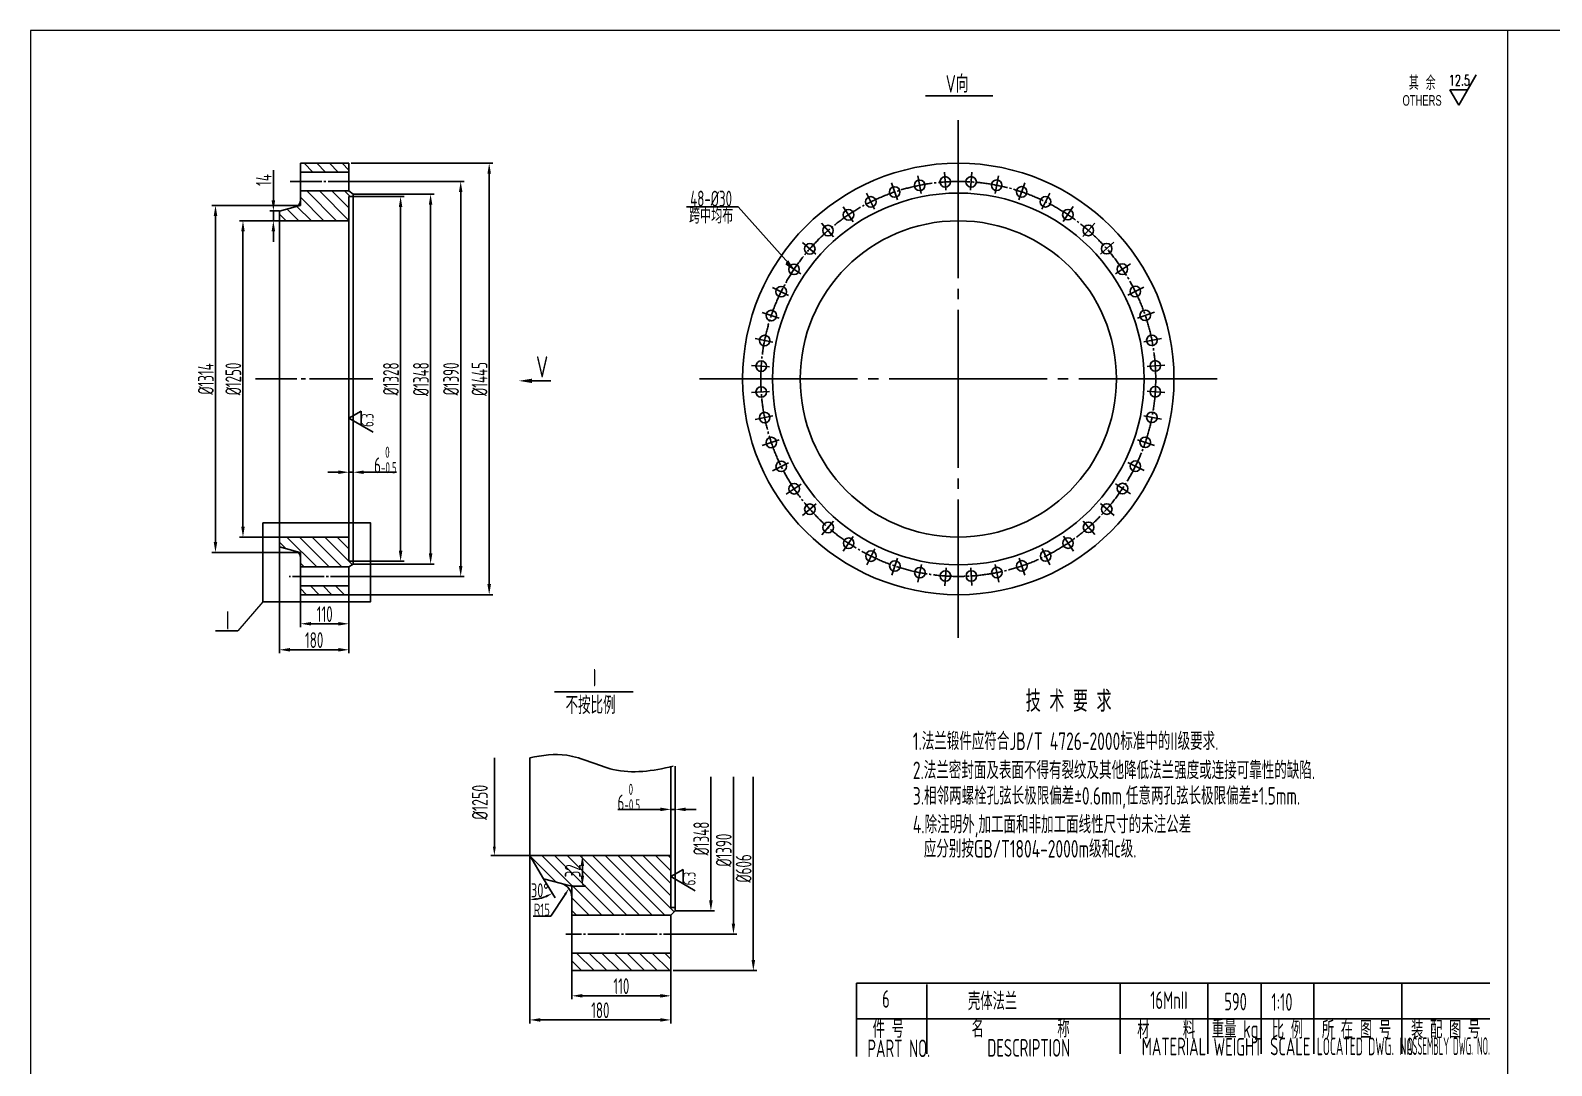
# Model space of a CAD drawing. Header units: millimetres. Extents: x 46644 to 124135, y -32003 to -3110.
# Drawn here: x 65696 to 70026, y -18466 to -15520 of the extents above; entities that cross this region are included whole.
import ezdxf
from ezdxf.enums import TextEntityAlignment as Align

# ---------------------------------------------------------------- set-up
doc = ezdxf.new("R2010")
doc.units = ezdxf.units.MM
doc.header["$LTSCALE"] = 6
doc.linetypes.add('CENTER', pattern=[18, 15, -1, 1, -1])
for name, color, linetype in [('1_hat', 52, 'Continuous'), ('2_txt', 2, 'Continuous'), ('7_dim', 3, 'Continuous'), ('8_sym', 232, 'Continuous'), ('Center Line', 7, 'CENTER'), ('Dimension Line', 2, 'Continuous'), ('TEXT', 7, 'Continuous'), ('尺寸标注', 7, 'Continuous'), ('粗实线', 4, 'Continuous')]:
    doc.layers.add(name, color=color, linetype=linetype)
doc.layers.add('细实线', color=30, linetype='Continuous', lineweight=20)
doc.styles.add('B', font='romans.shx', dxfattribs={"width": 0.6667})
doc.styles.add('HZ', font='ascii.shx', dxfattribs={"width": 0.7, "bigfont": 'hztxt.shx'})
doc.styles.add('SCEI', font='sceie.shx', dxfattribs={"width": 0.75, "bigfont": 'sceic.shx'})
doc.styles.get("Standard").update_dxf_attribs({"font": 'ascii.shx', "width": 0.7})
doc.styles.add('TSH', font='tcc_simp.shx', dxfattribs={"width": 0.6667, "bigfont": 'tcc_hzdx.shx'})
doc.dimstyles.new('6.1', dxfattribs={"dimscale": 10, "dimtxt": 4.5, "dimasz": 3, "dimexe": 1, "dimexo": 0, "dimgap": 0.5, "dimtad": 1, "dimzin": 9, "dimdsep": 46, "dimtxsty": 'HZ', "dimcen": 0, "dimclrd": 256, "dimclre": 256, "dimclrt": 256, "dimadec": 0, "dimazin": 0, "dimtfac": 1, "dimtmove": 0, "dimatfit": 1, "dimfxl": 0, "dimarcsym": 0})

# ---------------------------------------------------------------- blocks, each defined once
blk = doc.blocks.new('*D174')
at = {"layer": 'Defpoints', "color": 0}
for p in [(66614.4, -15993.2), (66614.4, -17031.2), (66749.4, -17031.2)]:
    blk.add_point(p, dxfattribs=at)
at = {"layer": '尺寸标注', "lineweight": -2}
for p, q in [((66614.4, -15993.2), (66759.4, -15993.2)), ((66749.4, -16023.2), (66749.4, -17001.2)), ((66614.4, -17031.2), (66759.4, -17031.2))]:
    blk.add_line(p, q, dxfattribs=at)
at = {"layer": '尺寸标注'}
for points in [[(66744.4, -16023.2), (66754.4, -16023.2), (66749.4, -15993.2)], [(66744.4, -17001.2), (66754.4, -17001.2), (66749.4, -17031.2)]]:
    blk.add_solid(points, dxfattribs=at)
at = {"layer": '尺寸标注', "insert": (66721.9, -16512.2), "char_height": 45, "attachment_point": 5, "rotation": 90, "style": 'HZ'}
blk.add_mtext('%%C1328', dxfattribs=at)
blk = doc.blocks.new('*D175')
at = {"layer": 'Defpoints', "color": 0}
for p in [(66614.4, -15986.4), (66614.4, -17039), (66834.8, -17039)]:
    blk.add_point(p, dxfattribs=at)
at = {"layer": '尺寸标注', "lineweight": -2}
for p, q in [((66614.4, -15986.4), (66844.8, -15986.4)), ((66834.8, -16016.4), (66834.8, -17009)), ((66614.4, -17039), (66844.8, -17039))]:
    blk.add_line(p, q, dxfattribs=at)
at = {"layer": '尺寸标注'}
for points in [[(66829.8, -16016.4), (66839.8, -16016.4), (66834.8, -15986.4)], [(66829.8, -17009), (66839.8, -17009), (66834.8, -17039)]]:
    blk.add_solid(points, dxfattribs=at)
at = {"layer": '尺寸标注', "insert": (66807.3, -16512.7), "char_height": 45, "attachment_point": 5, "rotation": 90, "style": 'HZ'}
blk.add_mtext('%%C1348', dxfattribs=at)
blk = doc.blocks.new('*D176')
at = {"layer": 'Defpoints', "color": 0}
for p in [(66608.4, -15950.2), (66920.5, -15950.2), (66608.4, -17074.2)]:
    blk.add_point(p, dxfattribs=at)
at = {"layer": '尺寸标注', "lineweight": -2}
for p, q in [((66608.4, -15950.2), (66930.5, -15950.2)), ((66920.5, -17044.2), (66920.5, -15980.2)), ((66608.4, -17074.2), (66930.5, -17074.2))]:
    blk.add_line(p, q, dxfattribs=at)
at = {"layer": '尺寸标注'}
for points in [[(66915.5, -15980.2), (66925.5, -15980.2), (66920.5, -15950.2)], [(66915.5, -17044.2), (66925.5, -17044.2), (66920.5, -17074.2)]]:
    blk.add_solid(points, dxfattribs=at)
at = {"layer": '尺寸标注', "insert": (66893, -16512.2), "char_height": 45, "attachment_point": 5, "rotation": 90, "style": 'HZ'}
blk.add_mtext('%%C1390', dxfattribs=at)
blk = doc.blocks.new('*D177')
at = {"layer": 'Defpoints', "color": 0}
for p in [(66608.4, -15898.2), (66602.4, -17126.2), (67001.6, -17126.2)]:
    blk.add_point(p, dxfattribs=at)
at = {"layer": '尺寸标注', "lineweight": -2}
for p, q in [((66608.4, -15898.2), (67011.6, -15898.2)), ((67001.6, -15928.2), (67001.6, -17096.2)), ((66602.4, -17126.2), (67011.6, -17126.2))]:
    blk.add_line(p, q, dxfattribs=at)
at = {"layer": '尺寸标注'}
for points in [[(66996.6, -15928.2), (67006.6, -15928.2), (67001.6, -15898.2)], [(66996.6, -17096.2), (67006.6, -17096.2), (67001.6, -17126.2)]]:
    blk.add_solid(points, dxfattribs=at)
at = {"layer": '尺寸标注', "insert": (66974.1, -16512.2), "char_height": 45, "attachment_point": 5, "rotation": 90, "style": 'HZ'}
blk.add_mtext('%%C1445', dxfattribs=at)
blk = doc.blocks.new('*D178')
at = {"layer": 'Defpoints', "color": 0}
for p in [(66464.4, -17126.2), (66602.4, -17126.2), (66602.4, -17209)]:
    blk.add_point(p, dxfattribs=at)
at = {"layer": '尺寸标注', "lineweight": -2}
for p, q in [((66464.4, -17126.2), (66464.4, -17219)), ((66602.4, -17126.2), (66602.4, -17219)), ((66494.4, -17209), (66572.4, -17209))]:
    blk.add_line(p, q, dxfattribs=at)
at = {"layer": '尺寸标注'}
for points in [[(66494.4, -17204), (66494.4, -17214), (66464.4, -17209)], [(66572.4, -17204), (66572.4, -17214), (66602.4, -17209)]]:
    blk.add_solid(points, dxfattribs=at)
at = {"layer": '尺寸标注', "insert": (66533.4, -17181.5), "char_height": 45, "attachment_point": 5, "style": 'HZ'}
blk.add_mtext('110', dxfattribs=at)
blk = doc.blocks.new('*D179')
at = {"layer": 'Defpoints', "color": 0}
for p in [(66404.4, -16990.2), (66602.4, -17126.2), (66602.4, -17283)]:
    blk.add_point(p, dxfattribs=at)
at = {"layer": '尺寸标注', "lineweight": -2}
for p, q in [((66404.4, -16990.2), (66404.4, -17293)), ((66602.4, -17126.2), (66602.4, -17293)), ((66434.4, -17283), (66572.4, -17283))]:
    blk.add_line(p, q, dxfattribs=at)
at = {"layer": '尺寸标注'}
for points in [[(66434.4, -17278), (66434.4, -17288), (66404.4, -17283)], [(66572.4, -17278), (66572.4, -17288), (66602.4, -17283)]]:
    blk.add_solid(points, dxfattribs=at)
at = {"layer": '尺寸标注', "insert": (66503.4, -17255.5), "char_height": 45, "attachment_point": 5, "style": 'HZ'}
blk.add_mtext('180', dxfattribs=at)
blk = doc.blocks.new('*D180')
at = {"layer": 'Defpoints', "color": 0}
for p in [(66602.4, -16777.7), (66614.4, -16777.7), (66614.4, -16777.7)]:
    blk.add_point(p, dxfattribs=at)
at = {"layer": '尺寸标注', "lineweight": -2}
for p, q in [((66572.4, -16777.7), (66542.4, -16777.7)), ((66602.4, -16777.7), (66602.4, -16767.7)), ((66602.4, -16777.7), (66614.4, -16777.7)), ((66614.4, -16777.7), (66614.4, -16787.7)), ((66644.4, -16777.7), (66738, -16777.7))]:
    blk.add_line(p, q, dxfattribs=at)
at = {"layer": '尺寸标注'}
for points in [[(66572.4, -16772.7), (66572.4, -16782.7), (66602.4, -16777.7)], [(66644.4, -16772.7), (66644.4, -16782.7), (66614.4, -16777.7)]]:
    blk.add_solid(points, dxfattribs=at)
at = {"layer": '尺寸标注', "insert": (66706.2, -16742.7), "char_height": 45, "attachment_point": 5, "style": 'HZ'}
blk.add_mtext('6{\\H0.7x;\\S 0^ -0.5;}', dxfattribs=at)
blk = doc.blocks.new('*D181')
at = {"layer": 'Defpoints', "color": 0}
for p in [(66404.4, -16062.2), (66300.7, -16962.2), (66404.4, -16962.2)]:
    blk.add_point(p, dxfattribs=at)
at = {"layer": '尺寸标注', "lineweight": -2}
for p, q in [((66404.4, -16062.2), (66290.7, -16062.2)), ((66300.7, -16092.2), (66300.7, -16932.2)), ((66404.4, -16962.2), (66290.7, -16962.2))]:
    blk.add_line(p, q, dxfattribs=at)
at = {"layer": '尺寸标注'}
for points in [[(66295.7, -16092.2), (66305.7, -16092.2), (66300.7, -16062.2)], [(66295.7, -16932.2), (66305.7, -16932.2), (66300.7, -16962.2)]]:
    blk.add_solid(points, dxfattribs=at)
at = {"layer": '尺寸标注', "insert": (66273.2, -16512.2), "char_height": 45, "attachment_point": 5, "rotation": 90, "style": 'HZ'}
blk.add_mtext('%%c1250', dxfattribs=at)
blk = doc.blocks.new('*D182')
at = {"layer": 'Defpoints', "color": 0}
for p in [(66222.5, -16018.2), (66464.4, -16018.2), (66464.4, -17006.2)]:
    blk.add_point(p, dxfattribs=at)
at = {"layer": '尺寸标注', "lineweight": -2}
for p, q in [((66464.4, -16018.2), (66212.5, -16018.2)), ((66222.5, -16976.2), (66222.5, -16048.2)), ((66464.4, -17006.2), (66212.5, -17006.2))]:
    blk.add_line(p, q, dxfattribs=at)
at = {"layer": '尺寸标注'}
for points in [[(66217.5, -16048.2), (66227.5, -16048.2), (66222.5, -16018.2)], [(66217.5, -16976.2), (66227.5, -16976.2), (66222.5, -17006.2)]]:
    blk.add_solid(points, dxfattribs=at)
at = {"layer": '尺寸标注', "insert": (66195, -16512.2), "char_height": 45, "attachment_point": 5, "rotation": 90, "style": 'HZ'}
blk.add_mtext('%%c1314', dxfattribs=at)
blk = doc.blocks.new('ccd_bt')
at = {"layer": '2_txt'}
for p, q in [((0, 0), (-4, -6.93)), ((2, -3.46), (0, 0)), ((-2, -3.46), (2, -3.46))]:
    blk.add_line(p, q, dxfattribs=at)
at = {"layer": '2_txt', "width": 0.75}
blk.add_attdef('CZD', (-1.73, -7.02), '', height=3, dxfattribs=at)
blk = doc.blocks.new('*D183')
at = {"layer": 'Defpoints', "color": 0}
for p in [(67236.9, -18196.1), (67518.9, -18196.1), (67518.9, -18267.9)]:
    blk.add_point(p, dxfattribs=at)
at = {"layer": '尺寸标注', "lineweight": -2}
for p, q in [((67236.9, -18196.1), (67236.9, -18277.9)), ((67518.9, -18196.1), (67518.9, -18277.9)), ((67266.9, -18267.9), (67488.9, -18267.9))]:
    blk.add_line(p, q, dxfattribs=at)
at = {"layer": '尺寸标注'}
for points in [[(67266.9, -18262.9), (67266.9, -18272.9), (67236.9, -18267.9)], [(67488.9, -18262.9), (67488.9, -18272.9), (67518.9, -18267.9)]]:
    blk.add_solid(points, dxfattribs=at)
at = {"layer": '尺寸标注', "insert": (67377.9, -18240.4), "char_height": 45, "attachment_point": 5, "style": 'HZ'}
blk.add_mtext('110', dxfattribs=at)
blk = doc.blocks.new('*D184')
at = {"layer": 'Defpoints', "color": 0}
for p in [(67236.9, -17868.1), (67266.8, -17868.1), (67236.9, -17956.1)]:
    blk.add_point(p, dxfattribs=at)
at = {"layer": '尺寸标注', "lineweight": -2}
for p, q in [((67236.9, -17868.1), (67276.8, -17868.1)), ((67266.8, -17926.1), (67266.8, -17898.1)), ((67236.9, -17956.1), (67276.8, -17956.1))]:
    blk.add_line(p, q, dxfattribs=at)
at = {"layer": '尺寸标注'}
for points in [[(67261.8, -17898.1), (67271.8, -17898.1), (67266.8, -17868.1)], [(67261.8, -17926.1), (67271.8, -17926.1), (67266.8, -17956.1)]]:
    blk.add_solid(points, dxfattribs=at)
at = {"layer": '尺寸标注', "insert": (67239.3, -17912.1), "char_height": 45, "attachment_point": 5, "rotation": 90, "style": 'HZ'}
blk.add_mtext('32', dxfattribs=at)
blk = doc.blocks.new('上粗糙度')
at = {"layer": 'Dimension Line'}
for p, q in [((0, 0), (1, 1.732)), ((-0.5, 0.866), (0, 0)), ((0.5, 0.866), (-0.5, 0.866))]:
    blk.add_line(p, q, dxfattribs=at)
at = {"layer": 'Dimension Line', "style": 'B', "width": 0.6667}
blk.add_attdef('R', text='', height=0.6, dxfattribs=at).set_placement((0.039, 1.409), align=Align.MIDDLE_CENTER)
blk = doc.blocks.new('*D173')
at = {"layer": 'Defpoints', "color": 0}
for p in [(67518.9, -17737.3), (67530.9, -17737.3), (67530.9, -17737.3)]:
    blk.add_point(p, dxfattribs=at)
at = {"layer": '尺寸标注', "lineweight": -2}
for p, q in [((67488.9, -17737.3), (67367.3, -17737.3)), ((67518.9, -17737.3), (67518.9, -17727.3)), ((67530.9, -17737.3), (67518.9, -17737.3)), ((67530.9, -17737.3), (67530.9, -17727.3)), ((67560.9, -17737.3), (67590.9, -17737.3))]:
    blk.add_line(p, q, dxfattribs=at)
at = {"layer": '尺寸标注'}
for points in [[(67488.9, -17732.3), (67488.9, -17742.3), (67518.9, -17737.3)], [(67560.9, -17732.3), (67560.9, -17742.3), (67530.9, -17737.3)]]:
    blk.add_solid(points, dxfattribs=at)
at = {"layer": '尺寸标注', "insert": (67399.1, -17702.3), "char_height": 45, "attachment_point": 5, "style": 'HZ'}
blk.add_mtext('6{\\H0.7x;\\S 0^ -0.5;}', dxfattribs=at)
blk = doc.blocks.new('*D185')
at = {"layer": '7_dim', "lineweight": -2}
for p, q in [((66387.3, -16004.2), (66387.3, -15917.7)), ((66404.4, -16034.2), (66377.3, -16034.2)), ((66404.4, -16062.2), (66377.3, -16062.2)), ((66387.3, -16062.2), (66387.3, -16034.2)), ((66387.3, -16092.2), (66387.3, -16122.2))]:
    blk.add_line(p, q, dxfattribs=at)
at = {"layer": '7_dim'}
for points in [[(66382.3, -16004.2), (66392.3, -16004.2), (66387.3, -16034.2)], [(66382.3, -16092.2), (66392.3, -16092.2), (66387.3, -16062.2)]]:
    blk.add_solid(points, dxfattribs=at)
at = {"layer": 'Defpoints', "color": 0}
for p in [(66387.3, -16034.2), (66404.4, -16034.2), (66404.4, -16062.2)]:
    blk.add_point(p, dxfattribs=at)
at = {"layer": '7_dim', "insert": (66359.8, -15946), "char_height": 45, "attachment_point": 5, "rotation": 90, "style": 'HZ'}
blk.add_mtext('14', dxfattribs=at)
blk = doc.blocks.new('*D186')
at = {"layer": '7_dim', "lineweight": -2}
for p, q in [((67116.9, -17868.1), (67116.9, -18346.5)), ((67518.9, -18196.1), (67518.9, -18346.5)), ((67488.9, -18336.5), (67146.9, -18336.5))]:
    blk.add_line(p, q, dxfattribs=at)
at = {"layer": '7_dim'}
for points in [[(67146.9, -18331.5), (67146.9, -18341.5), (67116.9, -18336.5)], [(67488.9, -18331.5), (67488.9, -18341.5), (67518.9, -18336.5)]]:
    blk.add_solid(points, dxfattribs=at)
at = {"layer": 'Defpoints', "color": 0}
for p in [(67116.9, -17868.1), (67518.9, -18196.1), (67116.9, -18336.5)]:
    blk.add_point(p, dxfattribs=at)
at = {"layer": '7_dim', "insert": (67317.9, -18309), "char_height": 45, "attachment_point": 5, "style": 'HZ'}
blk.add_mtext('180', dxfattribs=at)

msp = doc.modelspace()

# ---------------------------------------------------------------- hatches: boundary and pattern name
at = {"layer": '1_hat'}
h = msp.add_hatch(dxfattribs=at)
h.set_pattern_fill('ANSI31', scale=8, angle=90, style=0)
h.paths.add_polyline_path([(66602.351, -15898.222), (66464.351, -15898.222), (66464.351, -15923.222), (66602.351, -15923.222)])
h.paths.add_polyline_path([(66602.351, -15993.222), (66614.351, -15993.222), (66614.351, -15986.355), (66602.351, -15977.222), (66464.351, -15977.222), (66464.351, -16002.857), (66464.351, -16018.222), (66449.504, -16022.182), (66404.351, -16034.222), (66404.351, -16062.222), (66602.351, -16062.222)])
h = msp.add_hatch(dxfattribs=at)
h.set_pattern_fill('ANSI31', scale=8, angle=90, style=0)
h.paths.add_polyline_path([(66602.351, -17101.222), (66464.351, -17101.222), (66464.351, -17126.222), (66602.351, -17126.222)])
h.paths.add_polyline_path([(66602.351, -16962.222), (66404.351, -16962.222), (66404.351, -16990.222), (66449.504, -17002.263), (66464.351, -17006.222), (66464.351, -17021.588), (66464.351, -17047.222), (66602.351, -17047.222), (66614.351, -17039.024), (66614.351, -17031.222), (66602.351, -17031.222)])
h = msp.add_hatch(dxfattribs=at)
h.set_pattern_fill('ANSI31', scale=8, angle=90, style=0)
h.paths.add_polyline_path([(67236.863, -18146.15), (67236.863, -18196.15), (67518.863, -18196.15), (67518.863, -18146.15)])
h.paths.add_polyline_path([(67518.863, -18038.15), (67530.863, -18026.15), (67530.863, -18016.15), (67518.863, -18016.15), (67518.863, -17868.15), (67116.863, -17868.15), (67156.524, -17934.726), (67207.169, -17948.232), (67236.863, -17956.15), (67236.863, -17986.881), (67236.863, -18038.15)])
h.paths.add_polyline_path([(67205.527, -17948.9), (67205.527, -17875.4), (67273.027, -17875.4), (67273.027, -17948.9)], flags=25)

# ---------------------------------------------------------------- linework, layer by layer
msp.add_line((66222.707, -17228.84), (66286.503, -17228.84))
at = {"color": 4, "linetype": 'Continuous'}
for p, q in [((68047.252, -18232.167), (68047.252, -18440.28)), ((68247.329, -18235.652), (68247.329, -18433.211)), ((68798.106, -18232.167), (68798.106, -18433.211)), ((69047.103, -18232.167), (69047.103, -18433.211)), ((69198.671, -18232.167), (69198.671, -18433.211)), ((69348.883, -18232.167), (69348.883, -18433.211)), ((69599.236, -18232.167), (69599.236, -18433.211))]:
    msp.add_line(p, q, dxfattribs=at)
msp.add_lwpolyline([(68047.252, -18232.167), (69850.333, -18232.167)], dxfattribs=at)
msp.add_open_spline([(67116.863, -17590.851), (67152.494, -17583.221), (67233.599, -17571.668), (67364.009, -17642.657), (67466.919, -17628.744), (67524.863, -17614.371)], degree=3, knots=[18.34708644, 18.34708644, 18.34708644, 18.34708644, 71.63308166, 140.44982756, 227.144902, 227.144902, 227.144902, 227.144902])
at = {"layer": '7_dim', "color": 7, "linetype": 'Continuous'}
msp.add_line((68435.272, -15706.408), (68243.828, -15706.408), dxfattribs=at)
at = {"layer": '7_dim', "color": 0, "linetype": 'Continuous', "ltscale": 100}
msp.add_line((67187.134, -17402.285), (67411.317, -17402.285), dxfattribs=at)
at = {"layer": '7_dim'}
for p, q in [((67116.863, -17868.15), (67116.863, -18009.028)), ((67156.524, -17934.726), (67188.963, -17989.18))]:
    msp.add_line(p, q, dxfattribs=at)
msp.add_arc((67116.863, -17868.15), 125.879, 279.112944, 291.670134, dxfattribs=at)
for points in [[(67137.064, -17995.762), (67136.535, -17989.117), (67116.863, -17994.028)], [(67161.872, -17982.142), (67164.818, -17988.122), (67181.286, -17976.294)]]:
    msp.add_solid(points, dxfattribs=at)
at = {"layer": 'Center Line', "ltscale": 5}
for p, q in [((68336.844, -15775.422), (68336.844, -17249.022)), ((67600.044, -16512.222), (69073.644, -16512.222))]:
    msp.add_line(p, q, dxfattribs=at)
at = {"layer": 'Center Line'}
for p, q in [((68231.486, -15984.098), (68221.493, -15934.006)), ((68301.321, -15974.864), (68297.952, -15923.896)), ((68371.764, -15974.824), (68375.077, -15923.853)), ((68441.61, -15983.98), (68451.547, -15933.877)), ((66632.888, -15950.222), (66432.161, -15950.222)), ((68163.453, -16002.368), (68147.007, -15954.009)), ((68509.663, -16002.174), (68526.055, -15953.796)), ((68098.387, -16029.362), (68075.77, -15983.563)), ((68574.76, -16029.095), (68597.326, -15983.271)), ((68037.401, -16064.618), (68008.999, -16022.163)), ((68635.785, -16064.282), (68664.139, -16021.795)), ((67981.539, -16107.532), (67947.838, -16069.148)), ((68691.696, -16107.134), (68725.353, -16068.712)), ((67931.756, -16157.371), (67893.333, -16123.714)), ((68741.534, -16156.917), (68779.919, -16123.217)), ((67888.904, -16213.281), (67846.417, -16184.927)), ((68784.449, -16212.779), (68826.904, -16184.377)), ((67853.716, -16274.307), (67807.892, -16251.741)), ((68819.705, -16273.765), (68865.504, -16251.148)), ((67826.795, -16339.403), (67778.418, -16323.011)), ((68846.699, -16338.831), (68895.058, -16322.385)), ((67808.601, -16407.456), (67758.498, -16397.519)), ((68864.969, -16406.864), (68915.061, -16396.871)), ((67799.446, -16477.302), (67748.474, -16473.99)), ((68874.203, -16476.699), (68925.171, -16473.33)), ((67799.485, -16547.745), (67748.518, -16551.115)), ((68874.242, -16547.143), (68925.214, -16550.455)), ((67808.719, -16617.581), (67758.627, -16627.574)), ((68865.087, -16616.988), (68915.19, -16626.925)), ((67826.99, -16685.614), (67778.63, -16702.06)), ((68846.893, -16685.042), (68895.27, -16701.433)), ((67853.984, -16750.68), (67808.185, -16773.297)), ((68819.972, -16750.138), (68865.796, -16772.704)), ((67889.239, -16811.666), (67846.785, -16840.067)), ((68784.785, -16811.163), (68827.271, -16839.518)), ((67932.154, -16867.528), (67893.77, -16901.228)), ((68741.933, -16867.074), (68780.355, -16900.731)), ((67981.993, -16917.311), (67948.336, -16955.733)), ((68692.15, -16916.913), (68725.85, -16955.297)), ((68037.903, -16960.163), (68009.549, -17002.649)), ((68636.287, -16959.827), (68664.689, -17002.282)), ((68098.929, -16995.35), (68076.363, -17041.174)), ((68575.301, -16995.083), (68597.919, -17040.882)), ((68164.025, -17022.271), (68147.633, -17070.649)), ((68232.078, -17040.465), (68222.141, -17090.568)), ((68301.924, -17049.621), (68298.612, -17100.592)), ((68372.367, -17049.581), (68375.737, -17100.549)), ((68442.203, -17040.347), (68452.196, -17090.439)), ((68510.235, -17022.077), (68526.681, -17070.436)), ((66639.889, -17074.222), (66432.161, -17074.222)), ((67587.94, -18092.15), (67219.856, -18092.15))]:
    msp.add_line(p, q, dxfattribs=at)
at = {"layer": 'Center Line', "ltscale": 2}
msp.add_line((66670.364, -16512.222), (66336.353, -16512.222), dxfattribs=at)
at = {"layer": 'Center Line'}
msp.add_circle((68336.844, -16512.222), 562, dxfattribs=at)
at = {"layer": 'TEXT'}
msp.add_line((68047.252, -18333.07), (69850.333, -18333.07), dxfattribs=at)
at = {"layer": '尺寸标注'}
for p, q in [((66449.504, -16022.182), (66464.351, -16018.222)), ((66464.351, -16002.857), (66464.351, -16018.222)), ((66449.504, -17002.263), (66464.351, -17006.222)), ((66464.351, -17021.588), (66464.351, -17006.222)), ((67632.657, -17996.15), (67632.657, -17644.371)), ((67696.818, -18062.15), (67696.818, -17644.371)), ((67753.437, -18166.15), (67753.437, -17644.371)), ((67207.169, -17948.232), (67236.863, -17956.15)), ((67236.863, -17986.881), (67236.863, -17956.15)), ((67217.668, -17979.271), (67177.218, -18041.384)), ((67177.218, -18041.384), (67126.398, -18041.384)), ((67530.863, -18026.15), (67642.657, -18026.15)), ((67524.863, -18092.15), (67706.818, -18092.15)), ((67524.863, -18196.15), (67763.437, -18196.15))]:
    msp.add_line(p, q, dxfattribs=at)
at = {"layer": '尺寸标注', "color": 2}
for p, q in [((67016.313, -17843.15), (67016.313, -17590.851)), ((67116.863, -17868.15), (67006.313, -17868.15))]:
    msp.add_line(p, q, dxfattribs=at)
at = {"layer": '尺寸标注'}
msp.add_lwpolyline([(66357.528, -16921.539), (66663.373, -16921.539), (66663.373, -17146.992), (66357.528, -17146.992)], close=True, dxfattribs=at)
for points in [[(67123.888, -16511.404), (67123.888, -16523.904), (67086.388, -16517.654)], [(67214.875, -17977.452), (67220.461, -17981.09), (67228.582, -17962.512)], [(67627.657, -17996.15), (67637.657, -17996.15), (67632.657, -18026.15)], [(67691.818, -18062.15), (67701.818, -18062.15), (67696.818, -18092.15)], [(67748.437, -18166.15), (67758.437, -18166.15), (67753.437, -18196.15)]]:
    msp.add_solid(points, dxfattribs=at)
at = {"layer": '尺寸标注', "color": 2}
msp.add_solid([(67012.146, -17843.15), (67020.479, -17843.15), (67016.313, -17868.15)], dxfattribs=at)
at = {"layer": '粗实线'}
for p, q in [((66464.351, -15898.222), (66464.351, -16002.857)), ((66602.351, -15898.222), (66464.351, -15898.222)), ((66602.351, -15923.222), (66464.351, -15923.222)), ((66602.351, -15898.222), (66602.351, -15977.222)), ((66602.351, -15977.222), (66464.351, -15977.222)), ((66602.351, -15977.222), (66614.351, -15986.355)), ((66614.351, -15993.222), (66602.351, -15993.222)), ((66602.351, -15993.222), (66602.351, -16512.222)), ((66614.351, -15986.355), (66614.351, -16512.222)), ((66404.351, -16034.222), (66449.504, -16022.182)), ((66404.351, -16034.222), (66404.351, -16990.222)), ((66602.351, -16062.222), (66404.351, -16062.222)), ((66602.351, -16512.222), (66602.351, -16636.039)), ((66614.351, -17039.024), (66614.351, -16512.222)), ((67111.388, -16517.654), (67177.067, -16517.654)), ((66602.351, -16636.039), (66602.351, -17031.222)), ((66404.351, -16962.222), (66602.351, -16962.222)), ((66404.351, -16990.222), (66449.504, -17002.263)), ((66464.351, -17126.222), (66464.351, -17021.588)), ((66602.351, -17047.222), (66464.351, -17047.222)), ((66614.351, -17031.222), (66602.351, -17031.222)), ((66602.351, -17047.222), (66614.351, -17039.024)), ((66602.351, -17126.222), (66602.351, -17047.222)), ((66602.351, -17101.222), (66464.351, -17101.222)), ((66602.351, -17126.222), (66464.351, -17126.222)), ((67116.863, -17590.851), (67116.863, -17878.15)), ((67116.863, -17868.15), (67116.863, -17590.851)), ((67518.863, -17614.371), (67518.863, -18016.15)), ((67530.863, -17614.371), (67530.863, -18026.15)), ((67116.863, -17868.15), (67518.863, -17868.15)), ((67116.863, -17868.15), (67156.524, -17934.726)), ((67156.524, -17934.726), (67207.169, -17948.232)), ((67236.863, -18196.15), (67236.863, -17986.881)), ((67518.863, -18038.15), (67236.863, -18038.15)), ((67530.863, -18016.15), (67518.863, -18016.15)), ((67518.863, -18038.15), (67530.863, -18026.15)), ((67518.863, -18038.15), (67518.863, -18196.15)), ((67518.863, -18146.15), (67236.863, -18146.15)), ((67518.863, -18196.15), (67236.863, -18196.15))]:
    msp.add_line(p, q, dxfattribs=at)
for centre, radius in [((68336.844, -16512.222), 614), ((68155.897, -15980.149), 15), ((68226.894, -15961.083), 15), ((68299.773, -15951.446), 15), ((68373.286, -15951.405), 15), ((68446.176, -15960.96), 15), ((68517.195, -15979.946), 15), ((68336.844, -16512.222), 529), ((68087.995, -16008.319), 15), ((68585.128, -16008.041), 15), ((68336.844, -16512.222), 450), ((68024.352, -16045.112), 15), ((68648.813, -16044.761), 15), ((67966.055, -16089.896), 15), ((68707.159, -16089.481), 15), ((67914.102, -16141.907), 15), ((68759.17, -16141.433), 15), ((67869.383, -16200.254), 15), ((68803.955, -16199.73), 15), ((67832.662, -16263.939), 15), ((68840.747, -16263.374), 15), ((67804.568, -16331.872), 15), ((68868.918, -16331.275), 15), ((67785.581, -16402.891), 15), ((68887.984, -16402.273), 15), ((67776.027, -16475.78), 15), ((68897.62, -16475.151), 15), ((67776.068, -16549.293), 15), ((68897.661, -16548.664), 15), ((67785.704, -16622.172), 15), ((68888.107, -16621.554), 15), ((67804.771, -16693.17), 15), ((68869.12, -16692.573), 15), ((67832.941, -16761.071), 15), ((68841.026, -16760.506), 15), ((67869.733, -16824.715), 15), ((68804.305, -16824.191), 15), ((67914.518, -16883.012), 15), ((68759.586, -16882.538), 15), ((67966.529, -16934.964), 15), ((68707.633, -16934.549), 15), ((68024.876, -16979.683), 15), ((68649.337, -16979.333), 15), ((68088.561, -17016.404), 15), ((68585.693, -17016.125), 15), ((68156.494, -17044.498), 15), ((68227.513, -17063.485), 15), ((68300.402, -17073.04), 15), ((68373.915, -17072.998), 15), ((68446.794, -17063.362), 15), ((68517.792, -17044.296), 15)]:
    msp.add_circle(centre, radius, dxfattribs=at)
for centre, radius, start, end in [((66444.351, -16002.857), 20, 284.931417, 0), ((66444.351, -17021.588), 20, 0, 75.068583), ((67196.863, -17986.881), 40, 0, 75.068583)]:
    msp.add_arc(centre, radius, start, end, dxfattribs=at)
at = {"layer": '细实线'}
for p, q in [((69900.697, -15520.28), (69900.697, -21460.28)), ((66357.528, -17146.992), (66286.503, -17228.84))]:
    msp.add_line(p, q, dxfattribs=at)
msp.add_lwpolyline([(65695.697, -21460.28), (74105.697, -21460.28), (74105.697, -15520.28), (65695.697, -15520.28)], close=True, dxfattribs=at)

# ---------------------------------------------------------------- block references
at = {"layer": '8_sym'}
ref = msp.add_blockref('ccd_bt', (66602.351, -16623.851), dxfattribs=dict(at, xscale=10, yscale=10, zscale=10, rotation=90))
ref.add_attrib('CZD', '6.3', (66672.592, -16648.684), dxfattribs={"layer": '2_txt', "height": 35, "rotation": 90, "style": 'SCEI', "width": 0.75})
ref = msp.add_blockref('ccd_bt', (67518.863, -17928.771), dxfattribs=dict(at, xscale=10, yscale=10, zscale=10, rotation=90))
ref.add_attrib('CZD', '6.3', (67589.105, -17953.605), dxfattribs={"layer": '2_txt', "height": 35, "rotation": 90, "style": 'SCEI', "width": 0.75})
at = {"layer": 'Dimension Line', "xscale": 50, "yscale": 50, "zscale": 49.99999999999989}
msp.add_blockref('上粗糙度', (69761.254, -15732.932), dxfattribs=at).add_auto_attribs({'R': '12.5'})

# ---------------------------------------------------------------- texts
at = {"style": 'SCEI', "width": 0.75}
for s, height, p in [('I', 52.5, (66251.946, -17225.255)), ('技 术 要 求', 60, (68528.904, -17459.378)), ('1.法兰锻件应符合JB/T 4726-2000标准中的II级要求.', 50, (68207.569, -17568.331)), ('2.法兰密封面及表面不得有裂纹及其他降低法兰强度或连接可靠性的缺陷.', 50, (68207.569, -17651.133)), ('3.相邻两螺栓孔弦长极限偏差%%P0.6mm,任意两孔弦长极限偏差%%P1.5mm.', 50, (68207.569, -17723.844)), ('4.除注明外,加工面和非加工面线性尺寸的未注公差', 50, (68207.569, -17805.382)), ('应分别按GB/T1804-2000m级和c级.', 50, (68238.828, -17874.544))]:
    msp.add_text(s, height=height, dxfattribs=at).set_placement(p)
at = {"color": 7, "linetype": 'Continuous', "style": 'HZ'}
for s, height, width, p in [('壳体法兰', 50.0706, 0.7, (68364.395, -18308.423)), ('16MnII', 50.0706, 0.7, (68883.162, -18305.351)), ('1:10', 50.0706, 0.7, (69228.181, -18310.538)), ('PART NO.', 50.0706, 0.7, (68078.148, -18442.474)), ('DESCRIPTION', 50.07062, 0.7, (68419.492, -18440.95)), ('MATERIAL', 50.0706, 0.7, (68858.905, -18437.283)), ('WEIGHT', 50.0706, 0.7, (69063.322, -18438.161)), ('SCALE', 50.0706, 0.7, (69224.38, -18437.157)), ('LOCATED DWG. NO.', 50.07062, 0.552356, (69357.573, -18436.861))]:
    msp.add_text(s, height=height, dxfattribs=dict(at, width=width)).set_placement(p)
at = {"color": 7, "linetype": 'Continuous', "style": 'HZ', "width": 0.7}
for s, height, p in [('件 号', 50.0706, (68137.661, -18360.072)), ('名           称', 50.07062, (68514.25, -18358.805)), ('材     料', 50.0706, (68928.662, -18361.946)), ('重量 kg', 50.0706, (69124.938, -18367.703)), ('比 例', 50.0706, (69273.777, -18362.585)), ('所 在 图 号', 50.0706, (69470.402, -18361.511)), ('装 配 图 号', 50.0706, (69724.387, -18361.511))]:
    msp.add_text(s, height=height, dxfattribs=at).set_placement(p, align=Align.MIDDLE)
at = {"color": 7, "linetype": 'Continuous', "style": 'HZ', "width": 0.552356}
msp.add_text('ASSEMBLY DWG. NO.', height=50.07062, dxfattribs=at).set_placement((69612.983, -18436.018), (69850.48, -18436.018), align=Align.FIT)
at = {"color": 7, "linetype": 'Continuous', "attachment_point": 5, "style": 'HZ'}
for s, insert, char_height in [('6', (68130.983, -18276.883), 50.071), ('590', (69126.168, -18284.365), 50.0706)]:
    msp.add_mtext(s, dxfattribs=dict(at, insert=insert, char_height=char_height))
at = {"layer": '7_dim', "color": 7, "linetype": 'Continuous', "style": 'SCEI', "width": 0.75}
msp.add_text('V向', height=50, dxfattribs=at).set_placement((68333.327, -15697.113), align=Align.CENTER)
for s, p in [('I', (67296.371, -17387.262)), ('不按比例 ', (67218.851, -17465.857))]:
    msp.add_text(s, height=50, dxfattribs=at).set_placement(p)
at = {"layer": '7_dim', "attachment_point": 5}
for s, insert, char_height, style in [('48-%%C30', (67633.273, -15998.927), 45, 'HZ'), ('跨中均布', (67633.273, -16047.366), 45, 'HZ'), ('30%%d', (67145.455, -17967.709), 40, 'SCEI')]:
    msp.add_mtext(s, dxfattribs=dict(at, insert=insert, char_height=char_height, style=style))
at = {"layer": 'Dimension Line', "attachment_point": 5, "style": 'TSH'}
for s, insert, char_height in [('其  余', (69657.605, -15669.544), 40), ('OTHERS', (69657.129, -15719.609), 30)]:
    msp.add_mtext(s, dxfattribs=dict(at, insert=insert, char_height=char_height))
at = {"layer": '尺寸标注', "style": 'SCEI'}
for s, insert, char_height, attachment_point in [('V', (67152.235, -16477.764), 60, 5), ('R15', (67174.443, -18040.484), 35, 9)]:
    msp.add_mtext(s, dxfattribs=dict(at, insert=insert, char_height=char_height, attachment_point=attachment_point))
at = {"layer": '尺寸标注', "color": 2, "insert": (66975.034, -17717), "char_height": 45, "attachment_point": 5, "rotation": 90, "style": 'SCEI'}
msp.add_mtext('%%C1250', dxfattribs=at)
at = {"layer": '尺寸标注', "char_height": 45, "attachment_point": 5, "rotation": 90, "style": 'HZ'}
for s, insert in [('%%C1348', (67605.157, -17820.26)), ('%%C1390', (67669.318, -17853.26)), ('%%C606', (67725.937, -17905.26))]:
    msp.add_mtext(s, dxfattribs=dict(at, insert=insert))

# ---------------------------------------------------------------- dimensions: what is measured, and where the dimension line sits
at = {"layer": '7_dim', "color": 7}
dim = msp.add_linear_dim(base=(66387.287, -16034.222), p1=(66404.351, -16062.222), p2=(66404.351, -16034.222), angle=90, text='14', dimstyle='6.1', dxfattribs=at)
dim.commit()
dim.dimension.update_dxf_attribs({"geometry": '*D185', "text_midpoint": (66359.787, -15945.972)})
dim = msp.add_linear_dim(base=(67116.863, -18336.512), p1=(67518.863, -18196.15), p2=(67116.863, -17868.15), text='180', dimstyle='6.1', dxfattribs=at)
dim.commit()
dim.dimension.update_dxf_attribs({"geometry": '*D186', "text_midpoint": (67317.863, -18309.012)})
at = {"layer": '尺寸标注'}
for base, p1, p2, text, picture, middle in [((67001.615, -17126.222), (66608.351, -15898.222), (66602.351, -17126.222), '%%C1445', '*D177', (66974.115, -16512.222)), ((66920.538, -15950.222), (66608.351, -17074.222), (66608.351, -15950.222), '%%C1390', '*D176', (66893.038, -16512.222)), ((66222.495, -16018.222), (66464.351, -17006.222), (66464.351, -16018.222), '%%c1314', '*D182', (66194.995, -16512.222)), ((66834.811, -17039.024), (66614.351, -15986.355), (66614.351, -17039.024), '%%C1348', '*D175', (66807.311, -16512.689)), ((66749.389, -17031.222), (66614.351, -15993.222), (66614.351, -17031.222), '%%C1328', '*D174', (66721.889, -16512.222)), ((66300.659, -16962.222), (66404.351, -16062.222), (66404.351, -16962.222), '%%c1250', '*D181', (66273.159, -16512.222)), ((67266.777, -17868.15), (67236.863, -17956.15), (67236.863, -17868.15), '32', '*D184', (67239.277, -17912.15))]:
    dim = msp.add_linear_dim(base=base, p1=p1, p2=p2, angle=90, text=text, dimstyle='6.1', dxfattribs=at)
    dim.commit()
    dim.dimension.update_dxf_attribs({"geometry": picture, "text_midpoint": middle})
for base, p1, p2, text, picture, middle in [((66614.351, -16777.722), (66602.351, -16777.722), (66614.351, -16777.722), '6{\\H0.7x;\\S 0^ -0.5;}', '*D180', (66706.176, -16742.722)), ((66602.351, -17283.018), (66404.351, -16990.222), (66602.351, -17126.222), '180', '*D179', (66503.351, -17255.518)), ((66602.351, -17209.013), (66464.351, -17126.222), (66602.351, -17126.222), '110', '*D178', (66533.351, -17181.513)), ((67518.863, -18267.911), (67236.863, -18196.15), (67518.863, -18196.15), '110', '*D183', (67377.863, -18240.411))]:
    dim = msp.add_linear_dim(base=base, p1=p1, p2=p2, text=text, dimstyle='6.1', dxfattribs=at)
    dim.commit()
    dim.dimension.update_dxf_attribs({"geometry": picture, "text_midpoint": middle})
dim = msp.add_linear_dim(base=(67530.863, -17737.278), p1=(67518.863, -17737.278), p2=(67530.863, -17737.278), text='6{\\H0.7x;\\S 0^ -0.5;}', dimstyle='6.1', dxfattribs=at)
dim.commit()
dim.dimension.update_dxf_attribs({"geometry": '*D173', "text_midpoint": (67399.113, -17737.278), "dimtype": 160})

# ---------------------------------------------------------------- leaders
at = {"layer": '7_dim', "color": 7}
msp.add_leader([(67869.383, -16200.254), (67710.737, -16022.427), (67562.966, -16022.427)], dimstyle='6.1', override={"dimgap": 0.1, "dimtad": 0}, dxfattribs=at)

doc.saveas('drawing.dxf')
